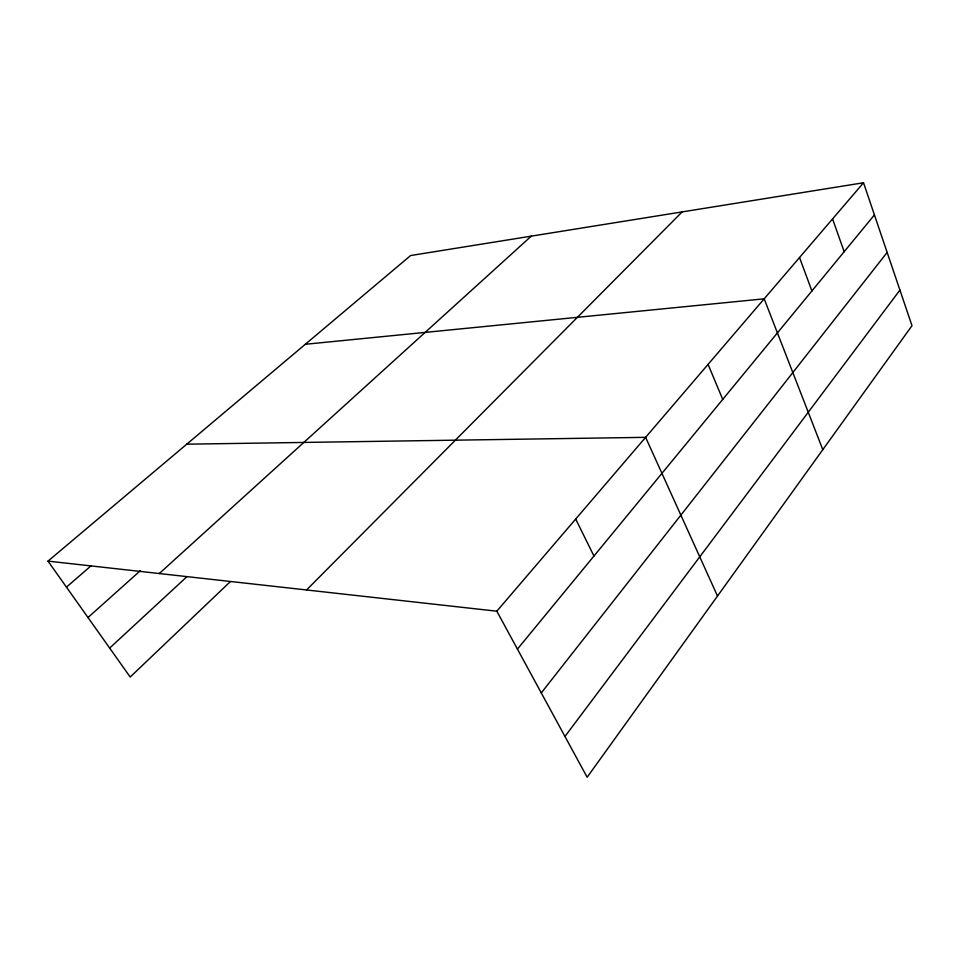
<?xml version="1.0" encoding="UTF-8"?>
<svg xmlns="http://www.w3.org/2000/svg" width="960" height="960" viewBox="0 0 960 960"><rect width="100%" height="100%" fill="white"/><g stroke="black" fill="none" stroke-linecap="round" stroke-linejoin="round"><path stroke-width="1.44" d="M564.96 736.452L899.928 290.076M541.272 692.916L887.148 252.432M517.44 649.092L874.428 214.92M496.824 611.196L863.52 182.76L912 325.68L587.148 777.24L496.824 611.196L48 561.12L130.2 677.028L230.244 581.712M306.552 589.968L682.14 211.908M109.668 648.084L186.924 576.672M159.276 573.54L531.276 236.148M87.996 617.532L140.376 570.648M66.444 587.136L91.164 565.716M48 561.12L410.616 255.54L863.52 182.76M305.304 344.28L764.184 298.824L822.792 449.676M186.78 444.18L645.624 437.34L717.504 596.028M575.688 519.048L593.964 556.032M708.072 364.368L722.736 399.42M799.524 257.532L811.908 290.952M832.572 218.928L844.176 251.712"/></g></svg>
